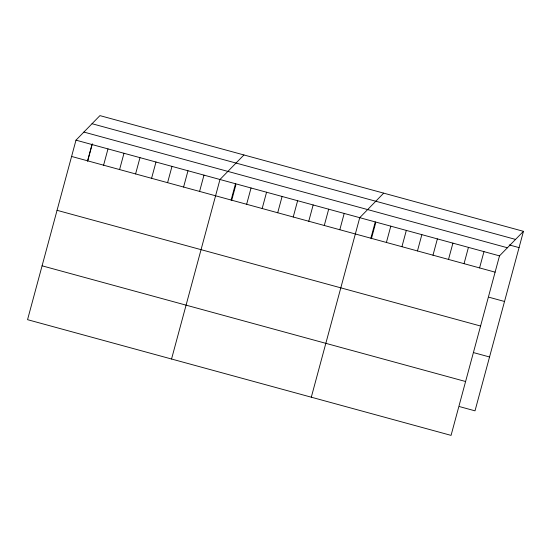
<?xml version="1.0" encoding="UTF-8"?>
<svg xmlns="http://www.w3.org/2000/svg" width="551" height="551" viewBox="0 0 551 551"><rect width="100%" height="100%" fill="white"/><g stroke="black" fill="none" stroke-linecap="round" stroke-linejoin="round"><path stroke-width="0.83" d="M75.99 140.161L27.55 319.676L451.062 435.38L499.502 255.864L523.45 231.324L99.938 115.62L75.99 140.161L499.502 255.864M87.588 160.823L91.989 144.527M87.637 161.223L92.334 143.797M103.588 165.197L107.989 148.901M119.588 169.563L123.989 153.274M135.587 173.937L139.988 157.641M151.587 178.304L155.981 162.015M167.587 182.677L171.981 166.388M183.586 187.051L187.981 170.755M199.586 191.417L203.98 175.128M171.547 359.018L219.98 179.495L243.935 154.962M231.117 200.034L235.511 183.738M231.627 200.557L235.904 184.716M246.641 204.276L251.042 187.981M262.173 208.519L266.567 192.223M277.704 212.762L282.098 196.466M293.228 217.004L297.623 200.709M308.76 221.247L313.154 204.951M324.284 225.49L328.685 209.194M339.815 229.733L344.21 213.437M311.301 397.195L359.741 217.679L383.689 193.139M370.871 238.211L375.272 221.922M371.388 238.741L375.665 222.9M386.403 242.454L390.797 226.165M401.934 246.696L406.328 230.408M417.458 250.939L421.852 234.65M432.99 255.182L437.384 238.893M448.514 259.425L452.915 243.136M464.045 263.667L468.44 247.378M479.577 267.91L483.971 251.621M523.45 231.324L475.01 410.839L459.486 406.597M92.038 123.72L515.543 239.416M509.248 244.933L519.056 247.613M83.89 132.061L507.402 247.764M71.589 156.45L495.101 272.153M488.992 297.237L504.523 301.48M57.056 210.317L480.568 326.02M474.018 352.736L489.543 356.979M42.083 265.816L465.595 381.512"/></g></svg>
